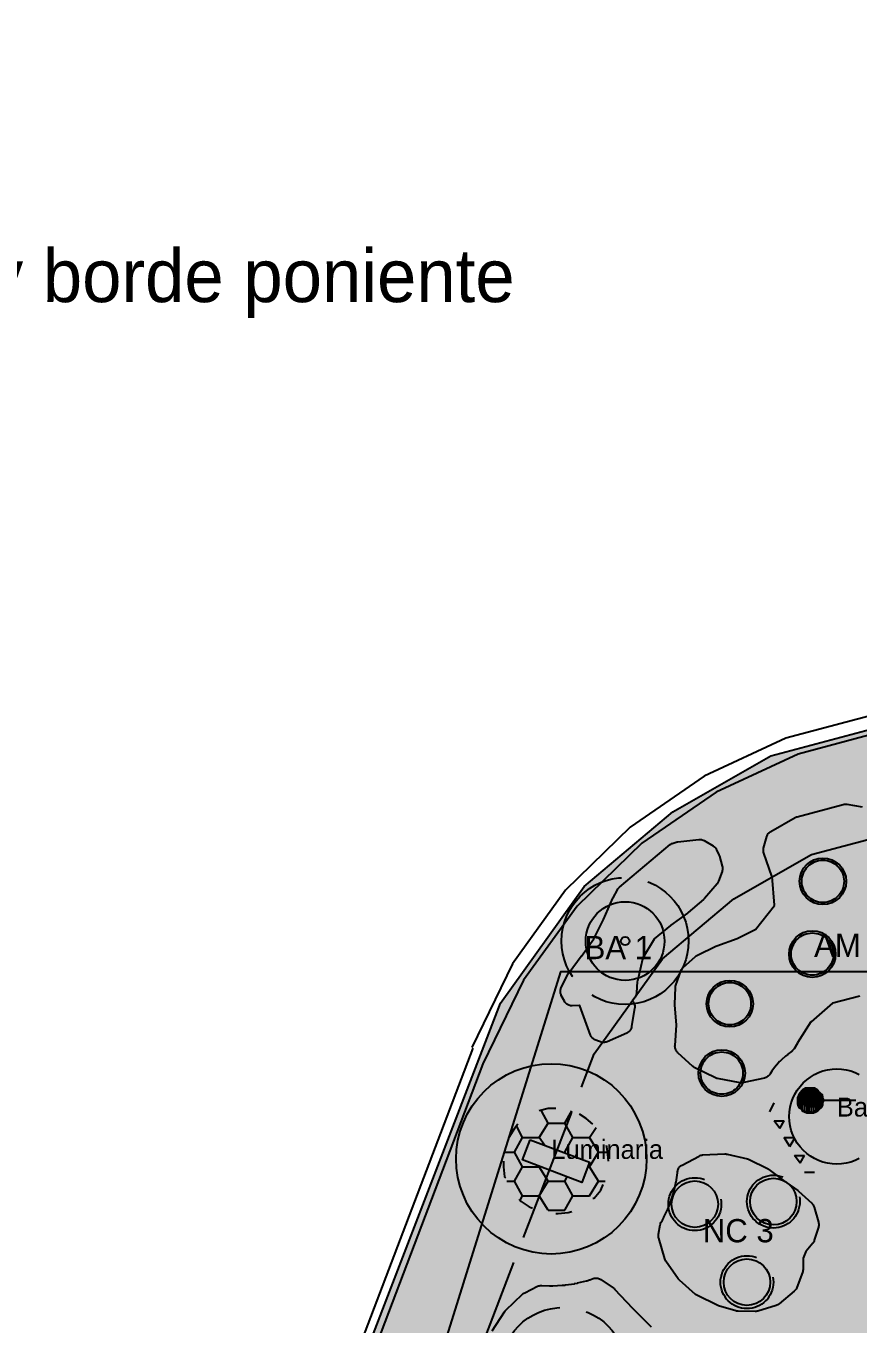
# Model space of a CAD drawing. Header units: metres. Extents: x 1 to 213, y 1 to 147.
# Drawn here: x 69.33 to 77.2, y 48.34 to 60.61 of the extents above; entities that cross this region are included whole.
import ezdxf
from ezdxf.enums import TextEntityAlignment as Align

# ---------------------------------------------------------------- set-up
doc = ezdxf.new("R2010")
doc.units = ezdxf.units.M
doc.linetypes.add('DASHED', pattern=[1.524, 1.27, -0.254])
for name, color, linetype in [('00-BASE-ARQUITECTURA', 8, 'Continuous'), ('PJ-ARBUSTOS', 82, 'Continuous'), ('PJ-COPA-ADULTA', 8, 'DASHED'), ('PJ-ETIQUETAS', 7, 'Continuous'), ('PJ-GRAVILLA', 42, 'Continuous'), ('PJ-HERBACEAS', 212, 'Continuous'), ('PJ-LIMITE-JARDIN', 7, 'Continuous'), ('PJ-MASAS', 92, 'Continuous'), ('PJ-MASAS-RELLENO', 92, 'Continuous'), ('PJ-PROTEGIDO', 30, 'DASHED'), ('PJ-RIEGO-SECTORES', 5, 'Continuous'), ('PJ-VISIBILIDAD', 1, 'DASHED')]:
    doc.layers.add(name, color=color, linetype=linetype)

# ---------------------------------------------------------------- blocks, each defined once
blk = doc.blocks.new('PJ_AM')
blk.add_circle((0, 0), 0.22)
at = {"flags": 1}
for tag, p, height in [('CODIGO', (0.15, 0.15), 0.2), ('ESPECIE', (0.15, -0.1), 0.15), ('ZONA', (0.15, -0.3), 0.15)]:
    blk.add_attdef(tag, p, '', height=height, dxfattribs=at)
blk = doc.blocks.new('PJ_NC')
blk.add_circle((0, 0), 0.22)
at = {"flags": 1}
for tag, p, height in [('CODIGO', (0.15, 0.15), 0.2), ('ESPECIE', (0.15, -0.1), 0.15), ('ZONA', (0.15, -0.3), 0.15)]:
    blk.add_attdef(tag, p, '', height=height, dxfattribs=at)
blk = doc.blocks.new('PJ_BA')
for radius in [0.372, 0.04]:
    blk.add_circle((0, 0), radius)
at = {"flags": 1}
for tag, p, height in [('CODIGO', (0.15, 0.15), 0.2), ('ESPECIE', (0.15, -0.1), 0.15), ('ZONA', (0.15, -0.3), 0.15)]:
    blk.add_attdef(tag, p, '', height=height, dxfattribs=at)

msp = doc.modelspace()

# ---------------------------------------------------------------- hatches: boundary and pattern name
at = {"layer": 'PJ-GRAVILLA'}
h = msp.add_hatch(dxfattribs=at)
h.set_pattern_fill('GRAVEL', scale=0.03)
h.paths.add_polyline_path([(77.699, 54.063), (78.714, 54.019), (78.714, 53.49), (79.066, 53.225), (90.796, 53.225), (91.149, 53.49), (91.149, 54.019), (92.163, 54.063), (94.103, 54.063), (95.647, 53.666), (97.058, 52.696), (98.116, 51.329), (101.291, 42.642), (101.071, 42.466), (70.6, 42.466), (70.556, 42.818), (70.82, 43.568), (73.819, 51.373), (74.612, 52.476), (75.45, 53.181), (76.376, 53.71), (77.699, 54.063)])
at = {"layer": 'PJ-MASAS-RELLENO'}
for points in [[(75.497, 50.904), (75.492, 50.909), (75.487, 50.915), (75.483, 50.922), (75.479, 50.929), (75.477, 50.933), (75.474, 50.941), (75.472, 50.949), (75.47, 50.957), (75.469, 50.965), (75.47, 50.973), (75.484, 51.165), (75.484, 51.167), (75.484, 51.168), (75.468, 51.353), (75.467, 51.364), (75.474, 51.519), (75.474, 51.527), (75.476, 51.534), (75.478, 51.542), (75.525, 51.676), (75.528, 51.684), (75.532, 51.691), (75.537, 51.698), (75.542, 51.704), (75.548, 51.709), (75.665, 51.814), (75.671, 51.818), (75.677, 51.823), (75.683, 51.826), (75.857, 51.91), (75.864, 51.913), (76.059, 51.984), (76.063, 51.985), (76.229, 52.067), (76.231, 52.068), (76.232, 52.07), (76.411, 52.296), (76.412, 52.297), (76.412, 52.299), (76.387, 52.568), (76.387, 52.571), (76.386, 52.573), (76.309, 52.791), (76.307, 52.799), (76.306, 52.807), (76.305, 52.815), (76.305, 52.823), (76.306, 52.831), (76.308, 52.839), (76.338, 52.948), (76.34, 52.955), (76.344, 52.962), (76.347, 52.969), (76.352, 52.975), (76.357, 52.981), (76.363, 52.987), (76.369, 52.992), (76.375, 52.996), (76.605, 53.127), (76.611, 53.13), (76.617, 53.133), (76.624, 53.135), (77.061, 53.251), (77.07, 53.253), (77.078, 53.254), (77.087, 53.254), (77.095, 53.253), (77.238, 53.229), (77.24, 53.229), (77.242, 53.229), (77.446, 53.235), (77.448, 53.235), (77.632, 53.252), (77.64, 53.252), (77.647, 53.252), (77.654, 53.251), (77.661, 53.249), (77.819, 53.206), (77.826, 53.203), (77.833, 53.2), (77.84, 53.196), (77.846, 53.192), (77.852, 53.186), (77.858, 53.181), (77.952, 53.071), (77.957, 53.065), (77.961, 53.058), (77.965, 53.051), (77.968, 53.043), (77.97, 53.036), (77.971, 53.028), (77.972, 53.02), (77.974, 52.873), (77.973, 52.865), (77.972, 52.857), (77.971, 52.849), (77.904, 52.623), (77.903, 52.621), (77.904, 52.619), (77.954, 52.359), (77.955, 52.357), (77.956, 52.355), (78.011, 52.256), (78.012, 52.254), (78.013, 52.252), (78.161, 52.086), (78.162, 52.084), (78.163, 52.083), (78.362, 51.929), (78.365, 51.926), (78.543, 51.775), (78.548, 51.77), (78.553, 51.764), (78.557, 51.759), (78.661, 51.604), (78.666, 51.597), (78.669, 51.59), (78.672, 51.582), (78.674, 51.574), (78.706, 51.403), (78.707, 51.396), (78.707, 51.389), (78.707, 51.382), (78.687, 51.153), (78.687, 51.146), (78.685, 51.139), (78.683, 51.132), (78.68, 51.125), (78.583, 50.92), (78.579, 50.914), (78.575, 50.908), (78.57, 50.902), (78.434, 50.747), (78.429, 50.742), (78.424, 50.737), (78.418, 50.733), (78.251, 50.622), (78.244, 50.618), (78.236, 50.614), (78.228, 50.612), (78.22, 50.61), (78.032, 50.581), (78.024, 50.58), (78.016, 50.58), (78.008, 50.581), (78, 50.582), (77.992, 50.585), (77.984, 50.588), (77.83, 50.665), (77.823, 50.669), (77.816, 50.673), (77.81, 50.679), (77.805, 50.684), (77.8, 50.691), (77.796, 50.698), (77.792, 50.705), (77.718, 50.877), (77.715, 50.885), (77.64, 51.13), (77.64, 51.132), (77.639, 51.133), (77.471, 51.343), (77.47, 51.345), (77.469, 51.346), (77.221, 51.437), (77.219, 51.437), (77.217, 51.437), (76.961, 51.373), (76.96, 51.372), (76.958, 51.371), (76.758, 51.197), (76.757, 51.196), (76.755, 51.194), (76.628, 50.996), (76.627, 50.995), (76.596, 50.941), (76.591, 50.934), (76.585, 50.927), (76.579, 50.921), (76.573, 50.916), (76.57, 50.915), (76.537, 50.889), (76.535, 50.888), (76.514, 50.871), (76.512, 50.869), (76.481, 50.841), (76.48, 50.84), (76.46, 50.82), (76.459, 50.819), (76.431, 50.788), (76.429, 50.786), (76.412, 50.765), (76.411, 50.763), (76.385, 50.73), (76.384, 50.728), (76.369, 50.705), (76.368, 50.703), (76.367, 50.701), (76.362, 50.695), (76.357, 50.688), (76.351, 50.683), (76.345, 50.678), (76.338, 50.673), (76.331, 50.67), (76.323, 50.667), (76.316, 50.664), (76.119, 50.621), (76.111, 50.619), (76.103, 50.619), (76.095, 50.619), (76.087, 50.62), (75.873, 50.66), (75.866, 50.661), (75.86, 50.664), (75.853, 50.666), (75.658, 50.76), (75.651, 50.764), (75.644, 50.769), (75.638, 50.774), (75.497, 50.904)], [(74.395, 51.446), (74.392, 51.453), (74.39, 51.46), (74.388, 51.467), (74.387, 51.475), (74.386, 51.482), (74.386, 51.49), (74.387, 51.498), (74.389, 51.505), (74.391, 51.512), (74.394, 51.519), (74.46, 51.65), (74.463, 51.657), (74.468, 51.663), (74.584, 51.817), (74.585, 51.817), (74.702, 51.979), (74.703, 51.98), (74.703, 51.981), (74.793, 52.162), (74.793, 52.163), (74.883, 52.364), (74.886, 52.369), (74.927, 52.445), (74.93, 52.452), (74.935, 52.458), (74.94, 52.463), (74.945, 52.468), (75.423, 52.871), (75.43, 52.876), (75.436, 52.88), (75.444, 52.883), (75.452, 52.886), (75.482, 52.895), (75.489, 52.897), (75.496, 52.898), (75.695, 52.92), (75.703, 52.92), (75.712, 52.92), (75.72, 52.918), (75.728, 52.916), (75.736, 52.913), (75.744, 52.909), (75.83, 52.859), (75.837, 52.854), (75.844, 52.849), (75.85, 52.843), (75.855, 52.836), (75.859, 52.829), (75.863, 52.822), (75.885, 52.773), (75.889, 52.763), (75.917, 52.666), (75.918, 52.658), (75.919, 52.65), (75.92, 52.641), (75.919, 52.633), (75.917, 52.625), (75.915, 52.617), (75.882, 52.525), (75.879, 52.519), (75.876, 52.512), (75.872, 52.506), (75.867, 52.5), (75.748, 52.361), (75.744, 52.357), (75.74, 52.353), (75.594, 52.228), (75.589, 52.223), (75.429, 52.109), (75.426, 52.107), (75.274, 51.981), (75.273, 51.98), (75.272, 51.978), (75.163, 51.793), (75.162, 51.791), (75.161, 51.789), (75.114, 51.58), (75.113, 51.578), (75.113, 51.577), (75.106, 51.471), (75.106, 51.464), (75.104, 51.457), (75.102, 51.449), (75.099, 51.443), (75.096, 51.436), (75.092, 51.43), (75.07, 51.4), (75.069, 51.399), (75.067, 51.395), (75.066, 51.394), (75.069, 51.391), (75.069, 51.391), (75.069, 51.391), (75.074, 51.384), (75.078, 51.378), (75.082, 51.371), (75.085, 51.363), (75.087, 51.356), (75.089, 51.348), (75.089, 51.34), (75.089, 51.332), (75.088, 51.324), (75.06, 51.15), (75.058, 51.142), (75.056, 51.134), (75.053, 51.127), (75.049, 51.12), (75.044, 51.114), (75.039, 51.108), (75.033, 51.102), (75.027, 51.097), (75.021, 51.093), (75.013, 51.089), (74.828, 51.007), (74.82, 51.004), (74.812, 51.002), (74.804, 51.001), (74.796, 51), (74.788, 51), (74.78, 51.001), (74.772, 51.003), (74.764, 51.006), (74.746, 51.014), (74.745, 51.014), (74.72, 51.023), (74.713, 51.026), (74.706, 51.03), (74.699, 51.034), (74.693, 51.039), (74.688, 51.044), (74.683, 51.05), (74.678, 51.057), (74.675, 51.064), (74.672, 51.071), (74.57, 51.348), (74.569, 51.35), (74.567, 51.35), (74.499, 51.347), (74.491, 51.347), (74.483, 51.348), (74.475, 51.35), (74.467, 51.352), (74.459, 51.356), (74.452, 51.36), (74.446, 51.364), (74.44, 51.37), (74.434, 51.376), (74.429, 51.383), (74.425, 51.39), (74.395, 51.446)], [(75.493, 49.779), (75.495, 49.786), (75.497, 49.794), (75.499, 49.801), (75.503, 49.809), (75.507, 49.815), (75.511, 49.822), (75.517, 49.827), (75.523, 49.833), (75.529, 49.837), (75.536, 49.841), (75.698, 49.927), (75.706, 49.931), (75.714, 49.934), (75.723, 49.936), (75.731, 49.937), (75.941, 49.947), (75.949, 49.947), (75.957, 49.946), (75.964, 49.945), (76.155, 49.899), (76.164, 49.897), (76.172, 49.893), (76.345, 49.808), (76.352, 49.805), (76.358, 49.8), (76.496, 49.696), (76.497, 49.695), (76.63, 49.6), (76.637, 49.594), (76.762, 49.481), (76.768, 49.476), (76.772, 49.47), (76.777, 49.464), (76.78, 49.457), (76.783, 49.451), (76.786, 49.443), (76.826, 49.3), (76.828, 49.293), (76.829, 49.285), (76.829, 49.277), (76.829, 49.269), (76.828, 49.262), (76.826, 49.254), (76.787, 49.13), (76.784, 49.123), (76.781, 49.116), (76.777, 49.109), (76.772, 49.103), (76.709, 49.026), (76.708, 49.024), (76.707, 49.023), (76.682, 48.961), (76.681, 48.959), (76.681, 48.957), (76.68, 48.853), (76.679, 48.844), (76.678, 48.835), (76.675, 48.827), (76.622, 48.683), (76.619, 48.676), (76.615, 48.668), (76.61, 48.661), (76.604, 48.655), (76.598, 48.649), (76.454, 48.529), (76.447, 48.524), (76.441, 48.52), (76.434, 48.517), (76.426, 48.514), (76.254, 48.461), (76.246, 48.459), (76.238, 48.458), (76.229, 48.457), (76.066, 48.459), (76.059, 48.46), (76.051, 48.461), (76.044, 48.463), (75.881, 48.511), (75.875, 48.513), (75.869, 48.516), (75.681, 48.607), (75.675, 48.61), (75.669, 48.614), (75.663, 48.619), (75.512, 48.753), (75.505, 48.759), (75.499, 48.767), (75.384, 48.932), (75.379, 48.94), (75.376, 48.947), (75.373, 48.956), (75.316, 49.151), (75.314, 49.158), (75.313, 49.165), (75.313, 49.173), (75.313, 49.18), (75.314, 49.188), (75.33, 49.277), (75.332, 49.284), (75.334, 49.29), (75.337, 49.297), (75.34, 49.303), (75.351, 49.321), (75.352, 49.322), (75.364, 49.347), (75.365, 49.348), (75.402, 49.426), (75.403, 49.428), (75.414, 49.454), (75.414, 49.455), (75.443, 49.537), (75.444, 49.539), (75.452, 49.565), (75.452, 49.567), (75.473, 49.651), (75.474, 49.652), (75.479, 49.679), (75.48, 49.681), (75.492, 49.767), (75.493, 49.769), (75.493, 49.779)], [(73.214, 45.356), (73.207, 45.357), (73.2, 45.359), (73.193, 45.361), (73.186, 45.364), (73.18, 45.368), (73.174, 45.372), (73.168, 45.376), (73.004, 45.524), (72.998, 45.529), (72.994, 45.535), (72.989, 45.541), (72.986, 45.547), (72.983, 45.554), (72.902, 45.761), (72.899, 45.769), (72.898, 45.776), (72.897, 45.784), (72.881, 46.005), (72.881, 46.013), (72.882, 46.022), (72.91, 46.214), (72.912, 46.223), (72.914, 46.231), (73.033, 46.54), (73.034, 46.542), (73.042, 46.566), (73.043, 46.57), (73.048, 46.594), (73.049, 46.598), (73.052, 46.623), (73.053, 46.627), (73.053, 46.631), (73.053, 46.639), (73.055, 46.647), (73.057, 46.655), (73.061, 46.663), (73.105, 46.756), (73.106, 46.758), (73.106, 46.759), (73.147, 46.974), (73.149, 46.982), (73.152, 46.99), (73.156, 46.998), (73.16, 47.005), (73.252, 47.137), (73.257, 47.144), (73.342, 47.244), (73.344, 47.246), (73.344, 47.248), (73.383, 47.447), (73.383, 47.448), (73.383, 47.45), (73.347, 47.661), (73.346, 47.673), (73.342, 47.854), (73.343, 47.862), (73.344, 47.869), (73.345, 47.877), (73.348, 47.884), (73.351, 47.892), (73.355, 47.898), (73.359, 47.905), (73.476, 48.053), (73.48, 48.059), (73.485, 48.063), (73.491, 48.068), (73.496, 48.072), (73.624, 48.151), (73.625, 48.153), (73.627, 48.154), (73.739, 48.27), (73.741, 48.271), (73.742, 48.273), (73.858, 48.455), (73.864, 48.463), (73.87, 48.47), (74.029, 48.621), (74.035, 48.626), (74.042, 48.631), (74.049, 48.635), (74.171, 48.696), (74.179, 48.699), (74.186, 48.701), (74.194, 48.703), (74.202, 48.704), (74.211, 48.704), (74.284, 48.7), (74.286, 48.7), (74.314, 48.7), (74.316, 48.7), (74.402, 48.705), (74.404, 48.705), (74.431, 48.707), (74.433, 48.708), (74.519, 48.72), (74.521, 48.721), (74.548, 48.726), (74.549, 48.727), (74.633, 48.748), (74.635, 48.748), (74.661, 48.756), (74.663, 48.757), (74.697, 48.769), (74.704, 48.771), (74.711, 48.772), (74.719, 48.773), (74.726, 48.773), (74.734, 48.773), (74.741, 48.771), (74.748, 48.769), (74.755, 48.767), (74.762, 48.763), (74.768, 48.759), (74.886, 48.68), (74.893, 48.675), (74.899, 48.668), (75.068, 48.488), (75.069, 48.487), (75.244, 48.312), (75.246, 48.311), (75.247, 48.31), (75.433, 48.209), (75.435, 48.208), (75.437, 48.208), (75.638, 48.202), (75.64, 48.202), (75.642, 48.202), (75.855, 48.263), (75.856, 48.263), (75.942, 48.291), (75.95, 48.293), (75.958, 48.294), (75.966, 48.295), (75.974, 48.294), (75.982, 48.293), (75.989, 48.291), (75.993, 48.29), (75.994, 48.29), (76.001, 48.288), (76.002, 48.288), (76.007, 48.286), (76.009, 48.286), (76.024, 48.283), (76.025, 48.283), (76.031, 48.282), (76.033, 48.282), (76.047, 48.28), (76.049, 48.28), (76.055, 48.28), (76.056, 48.28), (76.063, 48.28), (76.064, 48.28), (76.226, 48.277), (76.228, 48.277), (76.236, 48.277), (76.237, 48.277), (76.244, 48.278), (76.246, 48.278), (76.263, 48.279), (76.265, 48.28), (76.271, 48.28), (76.273, 48.281), (76.29, 48.284), (76.292, 48.285), (76.298, 48.286), (76.299, 48.287), (76.307, 48.289), (76.308, 48.289), (76.453, 48.334), (76.46, 48.336), (76.467, 48.337), (76.475, 48.338), (76.482, 48.338), (76.489, 48.337), (76.496, 48.335), (76.503, 48.333), (76.672, 48.274), (76.679, 48.271), (76.686, 48.267), (76.692, 48.263), (76.848, 48.151), (76.855, 48.146), (76.861, 48.14), (76.956, 48.032), (76.961, 48.026), (76.965, 48.02), (76.969, 48.013), (76.972, 48.006), (76.974, 47.999), (76.975, 47.992), (76.976, 47.984), (76.976, 47.977), (76.976, 47.969), (76.975, 47.962), (76.973, 47.955), (76.97, 47.947), (76.969, 47.944), (76.968, 47.942), (76.966, 47.937), (76.965, 47.935), (76.961, 47.921), (76.96, 47.919), (76.959, 47.914), (76.958, 47.912), (76.955, 47.897), (76.955, 47.896), (76.954, 47.89), (76.953, 47.888), (76.952, 47.873), (76.951, 47.871), (76.951, 47.866), (76.951, 47.864), (76.95, 47.849), (76.95, 47.847), (76.95, 47.841), (76.951, 47.84), (76.952, 47.825), (76.952, 47.823), (76.952, 47.817), (76.953, 47.815), (76.955, 47.8), (76.955, 47.799), (76.956, 47.793), (76.957, 47.792), (76.958, 47.784), (76.959, 47.784), (76.999, 47.628), (76.999, 47.626), (76.999, 47.625), (77, 47.623), (77.053, 47.43), (77.053, 47.429), (77.055, 47.424), (77.055, 47.424), (77.056, 47.419), (77.057, 47.419), (77.058, 47.414), (77.058, 47.413), (77.115, 47.249), (77.118, 47.242), (77.119, 47.234), (77.12, 47.225), (77.12, 47.217), (77.119, 47.209), (77.117, 47.201), (77.114, 47.194), (77.111, 47.186), (77.107, 47.179), (77.102, 47.173), (77.096, 47.166), (77.09, 47.161), (77.008, 47.094), (77.001, 47.089), (76.995, 47.085), (76.988, 47.082), (76.98, 47.08), (76.973, 47.078), (76.965, 47.077), (76.957, 47.076), (76.731, 47.076), (76.722, 47.077), (76.713, 47.078), (76.704, 47.081), (76.482, 47.159), (76.48, 47.159), (76.478, 47.159), (76.267, 47.166), (76.265, 47.166), (76.263, 47.165), (76.058, 47.081), (76.057, 47.08), (76.056, 47.079), (75.901, 46.936), (75.899, 46.935), (75.74, 46.795), (75.734, 46.79), (75.573, 46.674), (75.566, 46.669), (75.558, 46.666), (75.382, 46.589), (75.379, 46.588), (75.192, 46.492), (75.191, 46.491), (75.19, 46.49), (75.042, 46.361), (75.041, 46.359), (75.039, 46.357), (74.919, 46.184), (74.917, 46.18), (74.876, 46.103), (74.872, 46.096), (74.867, 46.09), (74.862, 46.084), (74.856, 46.079), (74.85, 46.074), (74.843, 46.07), (74.6, 45.939), (74.598, 45.938), (74.561, 45.915), (74.557, 45.912), (74.525, 45.885), (74.521, 45.881), (74.506, 45.865), (74.499, 45.858), (74.492, 45.853), (74.485, 45.849), (74.226, 45.709), (74.224, 45.707), (74.202, 45.694), (74.196, 45.691), (74.189, 45.688), (74.182, 45.685), (74.175, 45.683), (74.168, 45.682), (74.161, 45.682), (74.153, 45.682), (74.019, 45.693), (74.017, 45.693), (73.775, 45.72), (73.773, 45.72), (73.772, 45.719), (73.672, 45.507), (73.668, 45.5), (73.664, 45.494), (73.659, 45.488), (73.653, 45.482), (73.647, 45.477), (73.478, 45.353), (73.471, 45.348), (73.464, 45.345), (73.456, 45.342), (73.448, 45.339), (73.44, 45.338), (73.432, 45.337), (73.424, 45.338), (73.214, 45.356)]]:
    msp.add_hatch(color=7, dxfattribs=at).paths.add_polyline_path(points)

# ---------------------------------------------------------------- linework, layer by layer
at = {"layer": '00-BASE-ARQUITECTURA'}
for points in [[(88.547, 53.647), (88.547, 51.668), (74.387, 51.668), (72.842, 46.725), (52.151, 46.725), (52.151, 98.33), (67.783, 98.33)], [(78.223, 54.176), (77.349, 54.099), (76.518, 53.877), (75.744, 53.519), (75.045, 53.036), (74.435, 52.441), (73.932, 51.743), (73.549, 50.953)], [(78.341, 54.028), (77.466, 53.95), (76.633, 53.726), (75.858, 53.367), (75.156, 52.884), (74.544, 52.288), (74.038, 51.59), (73.652, 50.8)], [(70.312, 42.407), (73.561, 50.948)], [(70.46, 42.376), (73.656, 50.8)], [(76.747, 50.567), (76.726, 50.567), (76.704, 50.567), (76.683, 50.557), (76.662, 50.535), (76.652, 50.525), (76.641, 50.504), (76.63, 50.482), (76.63, 50.461), (76.63, 50.44), (76.63, 50.408), (76.641, 50.387), (76.662, 50.377), (76.673, 50.355), (76.694, 50.345), (76.715, 50.334), (76.736, 50.334), (76.757, 50.334), (76.779, 50.334), (76.8, 50.345), (76.821, 50.355), (76.842, 50.377), (76.853, 50.387), (76.863, 50.408), (76.863, 50.44), (76.874, 50.461), (76.863, 50.482), (76.863, 50.504), (76.842, 50.525), (76.831, 50.535), (76.81, 50.557), (76.789, 50.567), (76.768, 50.567), (76.747, 50.567)], [(76.694, 50.557), (76.694, 50.345), (76.715, 50.567), (76.694, 50.557)], [(76.694, 50.345), (76.715, 50.567), (76.715, 50.334), (76.694, 50.345)], [(76.715, 50.567), (76.715, 50.334), (76.736, 50.567), (76.715, 50.567)], [(76.715, 50.334), (76.736, 50.567), (76.736, 50.334), (76.715, 50.334)], [(76.736, 50.567), (76.736, 50.334), (76.757, 50.567), (76.736, 50.567)], [(76.736, 50.334), (76.757, 50.567), (76.757, 50.334), (76.736, 50.334)], [(76.757, 50.567), (76.757, 50.334), (76.779, 50.567), (76.757, 50.567)], [(76.757, 50.334), (76.779, 50.567), (76.779, 50.334), (76.757, 50.334)], [(76.779, 50.567), (76.779, 50.334), (76.8, 50.557), (76.779, 50.567)], [(76.63, 50.482), (76.63, 50.419), (76.641, 50.504), (76.63, 50.482)], [(76.63, 50.419), (76.641, 50.504), (76.641, 50.398), (76.63, 50.419)], [(76.63, 50.461), (76.63, 50.44), (76.63, 50.482), (76.63, 50.461)], [(76.63, 50.44), (76.63, 50.482), (76.63, 50.419), (76.63, 50.44)], [(76.641, 50.504), (76.641, 50.398), (76.652, 50.525), (76.641, 50.504)], [(76.641, 50.398), (76.652, 50.525), (76.652, 50.377), (76.641, 50.398)], [(76.652, 50.525), (76.652, 50.377), (76.673, 50.546), (76.652, 50.525)], [(76.652, 50.377), (76.673, 50.546), (76.673, 50.366), (76.652, 50.377)], [(76.673, 50.546), (76.673, 50.366), (76.694, 50.557), (76.673, 50.546)], [(76.673, 50.366), (76.694, 50.557), (76.694, 50.345), (76.673, 50.366)], [(77.181, 50.451), (76.747, 50.451)], [(76.779, 50.334), (76.8, 50.557), (76.8, 50.345), (76.779, 50.334)], [(76.8, 50.557), (76.8, 50.345), (76.821, 50.546), (76.8, 50.557)], [(76.8, 50.345), (76.821, 50.546), (76.821, 50.355), (76.8, 50.345)], [(76.821, 50.546), (76.821, 50.355), (76.831, 50.535), (76.821, 50.546)], [(76.821, 50.355), (76.831, 50.535), (76.831, 50.366), (76.821, 50.355)], [(76.831, 50.535), (76.831, 50.366), (76.853, 50.514), (76.831, 50.535)], [(76.831, 50.366), (76.853, 50.514), (76.853, 50.387), (76.831, 50.366)], [(76.853, 50.514), (76.853, 50.387), (76.863, 50.493), (76.853, 50.514)], [(76.853, 50.387), (76.863, 50.493), (76.863, 50.408), (76.853, 50.387)], [(76.863, 50.408), (76.863, 50.493), (76.863, 50.472), (76.863, 50.408)], [(76.863, 50.408), (76.863, 50.43), (76.863, 50.472), (76.863, 50.408)], [(76.863, 50.43), (76.863, 50.472), (76.874, 50.451), (76.863, 50.43)], [(74.344, 50.377), (74.27, 50.377), (74.186, 50.355)], [(74.27, 50.239), (74.207, 50.355)], [(74.429, 50.239), (74.493, 50.355)], [(74.694, 50.228), (74.63, 50.281), (74.567, 50.324)], [(76.366, 50.345), (76.408, 50.43)], [(73.985, 50.228), (73.953, 50.186), (73.9, 50.101)], [(74.027, 50.101), (73.974, 50.207)], [(74.186, 50.101), (74.27, 50.239)], [(74.27, 50.239), (74.429, 50.239)], [(74.503, 50.101), (74.429, 50.239)], [(74.662, 50.101), (74.725, 50.197)], [(76.461, 50.186), (76.408, 50.26)], [(76.408, 50.26), (76.503, 50.26)], [(76.461, 50.186), (76.503, 50.26)], [(73.953, 49.964), (74.027, 50.101)], [(74.027, 50.101), (74.186, 50.101)], [(74.239, 50.027), (74.186, 50.101)], [(74.429, 49.964), (74.503, 50.101)], [(74.503, 50.101), (74.662, 50.101)], [(74.747, 49.964), (74.662, 50.101)], [(76.556, 50.017), (76.503, 50.101)], [(76.503, 50.101), (76.599, 50.101)], [(76.556, 50.017), (76.599, 50.091)], [(73.847, 49.964), (73.953, 49.964)], [(74.027, 49.826), (73.953, 49.964)], [(74.662, 49.826), (74.747, 49.964)], [(74.747, 49.964), (74.831, 49.964)], [(74.842, 49.879), (74.831, 49.974), (74.821, 50.027)], [(73.847, 49.879), (73.847, 49.826), (73.858, 49.731), (73.868, 49.72)], [(73.953, 49.689), (74.027, 49.826)], [(74.027, 49.826), (74.186, 49.826)], [(74.27, 49.689), (74.186, 49.826)], [(74.747, 49.689), (74.662, 49.826)], [(76.652, 49.858), (76.599, 49.932)], [(76.599, 49.932), (76.694, 49.932)], [(76.652, 49.858), (76.694, 49.932)], [(74.429, 49.689), (74.45, 49.731)], [(76.694, 49.773), (76.789, 49.773)], [(73.879, 49.689), (73.953, 49.689)], [(74.027, 49.551), (73.953, 49.689)], [(74.186, 49.551), (74.27, 49.689)], [(74.27, 49.689), (74.429, 49.689)], [(74.503, 49.551), (74.429, 49.689)], [(74.662, 49.551), (74.747, 49.689)], [(74.694, 49.53), (74.704, 49.53), (74.768, 49.604), (74.789, 49.657)], [(74.747, 49.689), (74.81, 49.689)], [(73.995, 49.519), (74.016, 49.498), (74.09, 49.445), (74.122, 49.435)], [(74.006, 49.509), (74.027, 49.551)], [(74.027, 49.551), (74.186, 49.551)], [(74.27, 49.414), (74.186, 49.551)], [(74.429, 49.414), (74.503, 49.551)], [(74.503, 49.551), (74.662, 49.551)], [(74.27, 49.414), (74.429, 49.414)], [(74.344, 49.382), (74.366, 49.382), (74.461, 49.392), (74.493, 49.403)]]:
    msp.add_lwpolyline(points, dxfattribs=at)
msp.add_lwpolyline([(74.101, 50.08), (74.662, 49.869), (74.588, 49.678), (74.027, 49.89)], close=True, dxfattribs=at)
at = {"layer": 'PJ-COPA-ADULTA'}
for centre, radius in [((76.868, 52.524), 0.2), ((74.998, 51.959), 0.6), ((76.768, 51.836), 0.2), ((75.988, 51.367), 0.2), ((75.912, 50.711), 0.2), ((75.657, 49.472), 0.25), ((76.4, 49.496), 0.25), ((76.15, 48.734), 0.25), ((74.414, 47.895), 0.6)]:
    msp.add_circle(centre, radius, dxfattribs=at)
at = {"layer": 'PJ-LIMITE-JARDIN'}
msp.add_lwpolyline([(77.699, 54.063), (78.714, 54.019), (78.714, 53.49), (79.066, 53.225), (90.796, 53.225), (91.149, 53.49), (91.149, 54.019), (92.163, 54.063), (94.103, 54.063), (95.647, 53.666), (97.058, 52.696), (98.116, 51.329), (101.291, 42.642), (101.071, 42.466), (70.6, 42.466), (70.556, 42.818), (70.82, 43.568), (73.819, 51.373), (74.612, 52.476), (75.45, 53.181), (76.376, 53.71), (77.699, 54.063)], close=True, dxfattribs=at)
at = {"layer": 'PJ-MASAS'}
for points in [[(77.217, 51.437), (76.961, 51.373), (76.96, 51.372), (76.958, 51.371), (76.758, 51.197), (76.757, 51.196), (76.755, 51.194), (76.628, 50.996), (76.627, 50.995), (76.596, 50.941), (76.591, 50.934), (76.585, 50.927), (76.579, 50.921), (76.573, 50.916), (76.57, 50.915), (76.537, 50.889), (76.535, 50.888), (76.514, 50.871), (76.512, 50.869), (76.481, 50.841), (76.48, 50.84), (76.46, 50.82), (76.459, 50.819), (76.431, 50.788), (76.429, 50.786), (76.412, 50.765), (76.411, 50.763), (76.385, 50.73), (76.384, 50.728), (76.369, 50.705), (76.368, 50.703), (76.367, 50.701), (76.362, 50.695), (76.357, 50.688), (76.351, 50.683), (76.345, 50.678), (76.338, 50.673), (76.331, 50.67), (76.323, 50.667), (76.316, 50.664), (76.119, 50.621), (76.111, 50.619), (76.103, 50.619), (76.095, 50.619), (76.087, 50.62), (75.873, 50.66), (75.866, 50.661), (75.86, 50.664), (75.853, 50.666), (75.658, 50.76), (75.651, 50.764), (75.644, 50.769), (75.638, 50.774), (75.497, 50.904), (75.497, 50.904), (75.492, 50.909), (75.487, 50.915), (75.483, 50.922), (75.479, 50.929), (75.477, 50.933), (75.474, 50.941), (75.472, 50.949), (75.47, 50.957), (75.469, 50.965), (75.47, 50.973), (75.484, 51.165), (75.484, 51.167), (75.484, 51.168), (75.468, 51.353), (75.467, 51.364), (75.474, 51.519), (75.474, 51.527), (75.476, 51.534), (75.478, 51.542), (75.525, 51.676), (75.528, 51.684), (75.532, 51.691), (75.537, 51.698), (75.542, 51.704), (75.548, 51.709), (75.665, 51.814), (75.671, 51.818), (75.677, 51.823), (75.683, 51.826), (75.857, 51.91), (75.864, 51.913), (76.059, 51.984), (76.063, 51.985), (76.229, 52.067), (76.231, 52.068), (76.232, 52.07), (76.411, 52.296), (76.412, 52.297), (76.412, 52.299), (76.387, 52.568), (76.387, 52.571), (76.386, 52.573), (76.309, 52.791), (76.307, 52.799), (76.306, 52.807), (76.305, 52.815), (76.305, 52.823), (76.306, 52.831), (76.308, 52.839), (76.338, 52.948), (76.34, 52.955), (76.344, 52.962), (76.347, 52.969), (76.352, 52.975), (76.357, 52.981), (76.363, 52.987), (76.369, 52.992), (76.375, 52.996), (76.605, 53.127), (76.611, 53.13), (76.617, 53.133), (76.624, 53.135), (77.061, 53.251), (77.07, 53.253), (77.078, 53.254), (77.087, 53.254), (77.095, 53.253), (77.238, 53.229)], [(73.742, 48.273), (73.858, 48.455), (73.864, 48.463), (73.87, 48.47), (74.029, 48.621), (74.035, 48.626), (74.042, 48.631), (74.049, 48.635), (74.171, 48.696), (74.179, 48.699), (74.186, 48.701), (74.194, 48.703), (74.202, 48.704), (74.211, 48.704), (74.284, 48.7), (74.286, 48.7), (74.314, 48.7), (74.316, 48.7), (74.402, 48.705), (74.404, 48.705), (74.431, 48.707), (74.433, 48.708), (74.519, 48.72), (74.521, 48.721), (74.548, 48.726), (74.549, 48.727), (74.633, 48.748), (74.635, 48.748), (74.661, 48.756), (74.663, 48.757), (74.697, 48.769), (74.704, 48.771), (74.711, 48.772), (74.719, 48.773), (74.726, 48.773), (74.734, 48.773), (74.741, 48.771), (74.748, 48.769), (74.755, 48.767), (74.762, 48.763), (74.768, 48.759), (74.886, 48.68), (74.893, 48.675), (74.899, 48.668), (75.068, 48.488), (75.069, 48.487), (75.244, 48.312)]]:
    msp.add_lwpolyline(points, dxfattribs=at)
for points in [[(74.395, 51.446), (74.392, 51.453), (74.39, 51.46), (74.388, 51.467), (74.387, 51.475), (74.386, 51.482), (74.386, 51.49), (74.387, 51.498), (74.389, 51.505), (74.391, 51.512), (74.394, 51.519), (74.46, 51.65), (74.463, 51.657), (74.468, 51.663), (74.584, 51.817), (74.585, 51.817), (74.702, 51.979), (74.703, 51.98), (74.703, 51.981), (74.793, 52.162), (74.793, 52.163), (74.883, 52.364), (74.886, 52.369), (74.927, 52.445), (74.93, 52.452), (74.935, 52.458), (74.94, 52.463), (74.945, 52.468), (75.423, 52.871), (75.43, 52.876), (75.436, 52.88), (75.444, 52.883), (75.452, 52.886), (75.482, 52.895), (75.489, 52.897), (75.496, 52.898), (75.695, 52.92), (75.703, 52.92), (75.712, 52.92), (75.72, 52.918), (75.728, 52.916), (75.736, 52.913), (75.744, 52.909), (75.83, 52.859), (75.837, 52.854), (75.844, 52.849), (75.85, 52.843), (75.855, 52.836), (75.859, 52.829), (75.863, 52.822), (75.885, 52.773), (75.889, 52.763), (75.917, 52.666), (75.918, 52.658), (75.919, 52.65), (75.92, 52.641), (75.919, 52.633), (75.917, 52.625), (75.915, 52.617), (75.882, 52.525), (75.879, 52.519), (75.876, 52.512), (75.872, 52.506), (75.867, 52.5), (75.748, 52.361), (75.744, 52.357), (75.74, 52.353), (75.594, 52.228), (75.589, 52.223), (75.429, 52.109), (75.426, 52.107), (75.274, 51.981), (75.273, 51.98), (75.272, 51.978), (75.163, 51.793), (75.162, 51.791), (75.161, 51.789), (75.114, 51.58), (75.113, 51.578), (75.113, 51.577), (75.106, 51.471), (75.106, 51.464), (75.104, 51.457), (75.102, 51.449), (75.099, 51.443), (75.096, 51.436), (75.092, 51.43), (75.07, 51.4), (75.069, 51.399), (75.067, 51.395), (75.066, 51.394), (75.069, 51.391), (75.069, 51.391), (75.069, 51.391), (75.074, 51.384), (75.078, 51.378), (75.082, 51.371), (75.085, 51.363), (75.087, 51.356), (75.089, 51.348), (75.089, 51.34), (75.089, 51.332), (75.088, 51.324), (75.06, 51.15), (75.058, 51.142), (75.056, 51.134), (75.053, 51.127), (75.049, 51.12), (75.044, 51.114), (75.039, 51.108), (75.033, 51.102), (75.027, 51.097), (75.021, 51.093), (75.013, 51.089), (74.828, 51.007), (74.82, 51.004), (74.812, 51.002), (74.804, 51.001), (74.796, 51), (74.788, 51), (74.78, 51.001), (74.772, 51.003), (74.764, 51.006), (74.746, 51.014), (74.745, 51.014), (74.72, 51.023), (74.713, 51.026), (74.706, 51.03), (74.699, 51.034), (74.693, 51.039), (74.688, 51.044), (74.683, 51.05), (74.678, 51.057), (74.675, 51.064), (74.672, 51.071), (74.57, 51.348), (74.569, 51.35), (74.567, 51.35), (74.499, 51.347), (74.491, 51.347), (74.483, 51.348), (74.475, 51.35), (74.467, 51.352), (74.459, 51.356), (74.452, 51.36), (74.446, 51.364), (74.44, 51.37), (74.434, 51.376), (74.429, 51.383), (74.425, 51.39), (74.395, 51.446)], [(75.493, 49.779), (75.495, 49.786), (75.497, 49.794), (75.499, 49.801), (75.503, 49.809), (75.507, 49.815), (75.511, 49.822), (75.517, 49.827), (75.523, 49.833), (75.529, 49.837), (75.536, 49.841), (75.698, 49.927), (75.706, 49.931), (75.714, 49.934), (75.723, 49.936), (75.731, 49.937), (75.941, 49.947), (75.949, 49.947), (75.957, 49.946), (75.964, 49.945), (76.155, 49.899), (76.164, 49.897), (76.172, 49.893), (76.345, 49.808), (76.352, 49.805), (76.358, 49.8), (76.496, 49.696), (76.497, 49.695), (76.63, 49.6), (76.637, 49.594), (76.762, 49.481), (76.768, 49.476), (76.772, 49.47), (76.777, 49.464), (76.78, 49.457), (76.783, 49.451), (76.786, 49.443), (76.826, 49.3), (76.828, 49.293), (76.829, 49.285), (76.829, 49.277), (76.829, 49.269), (76.828, 49.262), (76.826, 49.254), (76.787, 49.13), (76.784, 49.123), (76.781, 49.116), (76.777, 49.109), (76.772, 49.103), (76.709, 49.026), (76.708, 49.024), (76.707, 49.023), (76.682, 48.961), (76.681, 48.959), (76.681, 48.957), (76.68, 48.853), (76.679, 48.844), (76.678, 48.835), (76.675, 48.827), (76.622, 48.683), (76.619, 48.676), (76.615, 48.668), (76.61, 48.661), (76.604, 48.655), (76.598, 48.649), (76.454, 48.529), (76.447, 48.524), (76.441, 48.52), (76.434, 48.517), (76.426, 48.514), (76.254, 48.461), (76.246, 48.459), (76.238, 48.458), (76.229, 48.457), (76.066, 48.459), (76.059, 48.46), (76.051, 48.461), (76.044, 48.463), (75.881, 48.511), (75.875, 48.513), (75.869, 48.516), (75.681, 48.607), (75.675, 48.61), (75.669, 48.614), (75.663, 48.619), (75.512, 48.753), (75.505, 48.759), (75.499, 48.767), (75.384, 48.932), (75.379, 48.94), (75.376, 48.947), (75.373, 48.956), (75.316, 49.151), (75.314, 49.158), (75.313, 49.165), (75.313, 49.173), (75.313, 49.18), (75.314, 49.188), (75.33, 49.277), (75.332, 49.284), (75.334, 49.29), (75.337, 49.297), (75.34, 49.303), (75.351, 49.321), (75.352, 49.322), (75.364, 49.347), (75.365, 49.348), (75.402, 49.426), (75.403, 49.428), (75.414, 49.454), (75.414, 49.455), (75.443, 49.537), (75.444, 49.539), (75.452, 49.565), (75.452, 49.567), (75.473, 49.651), (75.474, 49.652), (75.479, 49.679), (75.48, 49.681), (75.492, 49.767), (75.493, 49.769), (75.493, 49.779)]]:
    msp.add_lwpolyline(points, close=True, dxfattribs=at)
at = {"layer": 'PJ-PROTEGIDO'}
msp.add_lwpolyline([(75.196, 49.812), (75.183, 49.724), (75.161, 49.639), (75.131, 49.556), (75.094, 49.476), (75.048, 49.4), (74.996, 49.329), (74.936, 49.264), (74.871, 49.204), (74.8, 49.152), (74.724, 49.106), (74.644, 49.069), (74.561, 49.039), (74.476, 49.017), (74.388, 49.004), (74.3, 49), (74.212, 49.004), (74.124, 49.017), (74.039, 49.039), (73.956, 49.069), (73.876, 49.106), (73.8, 49.152), (73.729, 49.204), (73.664, 49.264), (73.604, 49.329), (73.552, 49.4), (73.506, 49.476), (73.469, 49.556), (73.439, 49.639), (73.417, 49.724), (73.404, 49.812), (73.4, 49.9), (73.404, 49.988), (73.417, 50.076), (73.439, 50.161), (73.469, 50.244), (73.506, 50.324), (73.552, 50.4), (73.604, 50.471), (73.664, 50.536), (73.729, 50.596), (73.8, 50.648), (73.876, 50.694), (73.956, 50.731), (74.039, 50.761), (74.124, 50.783), (74.212, 50.796), (74.3, 50.8), (74.388, 50.796), (74.476, 50.783), (74.561, 50.761), (74.644, 50.731), (74.724, 50.694), (74.8, 50.648), (74.871, 50.596), (74.936, 50.536), (74.996, 50.471), (75.048, 50.4), (75.094, 50.324), (75.131, 50.244), (75.161, 50.161), (75.183, 50.076), (75.196, 49.988), (75.2, 49.9), (75.196, 49.812)], close=True, dxfattribs=at)
msp.add_lwpolyline([(77.212, 49.903), (77.172, 49.884), (77.131, 49.869), (77.088, 49.859), (77.044, 49.852), (77, 49.85), (76.956, 49.852), (76.912, 49.859), (76.869, 49.869), (76.828, 49.884), (76.788, 49.903), (76.75, 49.926), (76.715, 49.952), (76.682, 49.982), (76.652, 50.015), (76.626, 50.05), (76.603, 50.088), (76.584, 50.128), (76.569, 50.169), (76.559, 50.212), (76.552, 50.256), (76.55, 50.3), (76.552, 50.344), (76.559, 50.388), (76.569, 50.431), (76.584, 50.472), (76.603, 50.512), (76.626, 50.55), (76.652, 50.585), (76.682, 50.618), (76.715, 50.648), (76.75, 50.674), (76.788, 50.697), (76.828, 50.716), (76.869, 50.731), (76.912, 50.741), (76.956, 50.748), (77, 50.75), (77.044, 50.748), (77.088, 50.741), (77.131, 50.731), (77.172, 50.716), (77.212, 50.697)], dxfattribs=at)
at = {"layer": 'PJ-RIEGO-SECTORES'}
msp.add_lwpolyline([(78.714, 53.49), (79.066, 53.225), (90.796, 53.225), (91.149, 53.49), (91.149, 54.019), (92.163, 54.063), (94.103, 54.063), (95.647, 53.666), (97.058, 52.696), (98.116, 51.329), (101.291, 42.642), (101.071, 42.466), (70.6, 42.466), (70.556, 42.818), (70.82, 43.568), (73.819, 51.373), (74.612, 52.476), (75.45, 53.181), (76.376, 53.71), (77.699, 54.063), (78.714, 54.019), (78.714, 53.49)], close=True, dxfattribs=at)
at = {"layer": 'PJ-VISIBILIDAD'}
msp.add_lwpolyline([(99.926, 43.466), (71.852, 43.466), (71.852, 43.466), (74.706, 50.894), (75.352, 51.791), (76.025, 52.358), (76.76, 52.778), (77.809, 53.057), (77.813, 53.057), (77.843, 52.997), (77.899, 52.91), (77.963, 52.83), (78.034, 52.756), (78.114, 52.69), (78.466, 52.425), (78.542, 52.374), (78.623, 52.329), (78.707, 52.292), (78.794, 52.263), (78.883, 52.242), (78.974, 52.23), (79.066, 52.225), (90.796, 52.225)], dxfattribs=at)

# ---------------------------------------------------------------- block references
at = {"layer": 'PJ-ARBUSTOS'}
msp.add_blockref('PJ_BA', (74.998, 51.959), dxfattribs=at)
at = {"layer": 'PJ-HERBACEAS'}
for name, p in [('PJ_AM', (76.868, 52.524)), ('PJ_AM', (76.768, 51.836)), ('PJ_AM', (75.988, 51.367)), ('PJ_AM', (75.912, 50.711)), ('PJ_NC', (76.4, 49.496)), ('PJ_NC', (75.657, 49.472)), ('PJ_NC', (76.15, 48.734))]:
    msp.add_blockref(name, p, dxfattribs=at)

# ---------------------------------------------------------------- texts
at = {"layer": 'PJ-ETIQUETAS'}
for s, p in [('BA 1', (74.934, 51.898)), ('AM 9', (77.128, 51.92)), ('NC 3', (76.068, 49.221))]:
    msp.add_text(s, height=0.22, dxfattribs=at).set_placement(p, align=Align.MIDDLE_CENTER)
at = {"layer": 'PJ-PROTEGIDO'}
for s, p in [('Baliza/luminaria piso', (77, 50.3)), ('Luminaria', (74.3, 49.9))]:
    msp.add_text(s, height=0.18, dxfattribs=at).set_placement(p)
at = {"layer": 'PJ-RIEGO-SECTORES'}
msp.add_text('S3 - Islas y borde poniente', height=0.5, dxfattribs=at).set_placement((66, 58))

doc.saveas('drawing.dxf')
